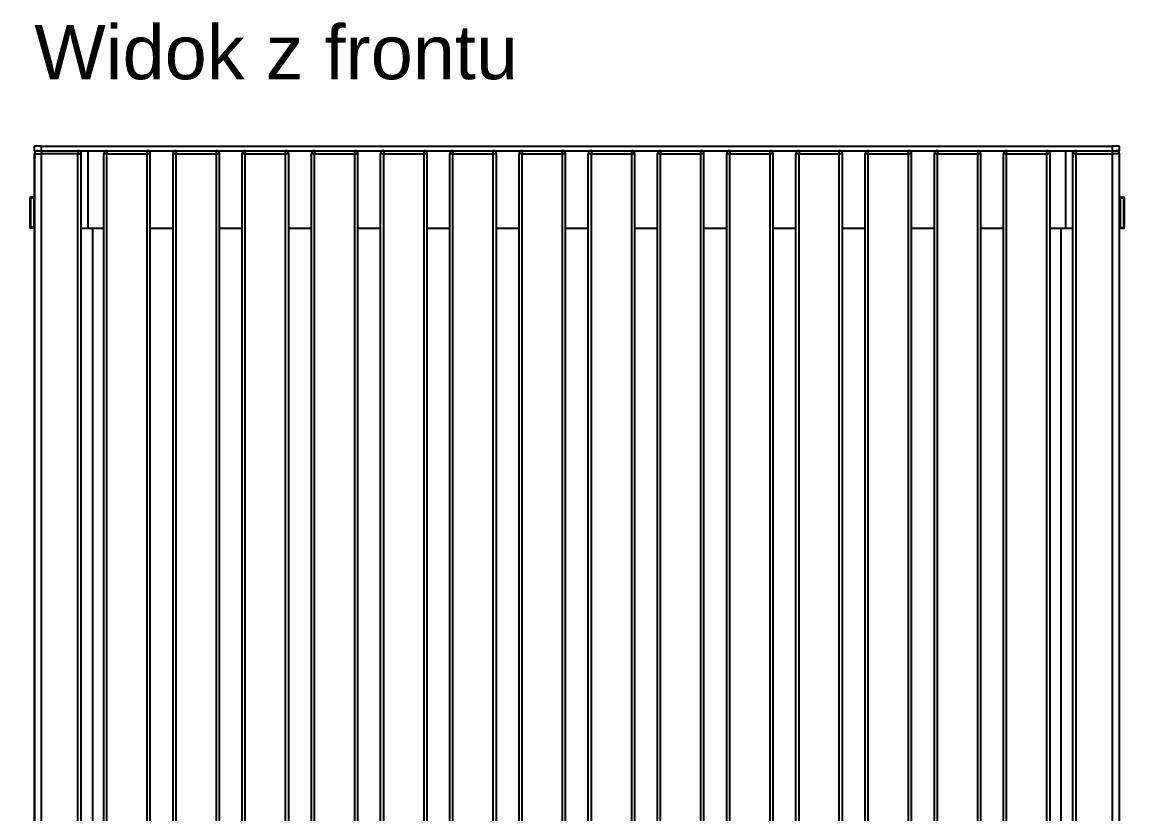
# Model space of a CAD drawing. Header units: millimetres. Extents: x 10366 to 13995, y 24552 to 29685.
# Drawn here: x 12180 to 12896, y 27990 to 28501 of the extents above; entities that cross this region are included whole.
import ezdxf

# ---------------------------------------------------------------- set-up
doc = ezdxf.new("R2010")
doc.units = ezdxf.units.MM
doc.header["$LTSCALE"] = 3
doc.layers.add('Default', color=7, linetype='Continuous')
doc.styles.get("Standard").update_dxf_attribs({"font": 'arial.ttf'})
doc.dimstyles.new('MATEUSZ', dxfattribs={"dimtxt": 35, "dimasz": 16, "dimexe": 0.18, "dimexo": 0.0625, "dimgap": 0.09, "dimtad": 0, "dimdec": 0, "dimdsep": 46, "dimtxsty": 'Standard', "dimblk": 'DOT', "dimcen": 0.09, "dimse1": 1, "dimse2": 1, "dimadec": 0, "dimazin": 0, "dimtfac": 1, "dimtdec": 0, "dimtofl": 0, "dimtmove": 0, "dimatfit": 3, "dimfxl": 1, "dimtolj": 1, "dimtzin": 0, "dimlwd": 9, "dimlwe": 9, "dimarcsym": 0})

# ---------------------------------------------------------------- blocks, each defined once
blk = doc.blocks.new('_Dot')
at = {"color": 0, "linetype": 'ByBlock', "lineweight": -2}
blk.add_line((-0.5, 0), (-1, 0), dxfattribs=at)
at = {"color": 0, "linetype": 'ByBlock', "const_width": 0.5}
blk.add_lwpolyline([(-0.25, 0, 1), (0.25, 0, 1)], format="xyb", close=True, dxfattribs=at)
blk = doc.blocks.new('*D21')
at = {"color": 0, "lineweight": 9, "transparency": 16777216}
for p, q in [((12203.65, 27618.9), (12503.56, 27618.9)), ((12871.65, 27618.9), (12580.66, 27618.9))]:
    blk.add_line(p, q, dxfattribs=at)
at = {"layer": 'Defpoints', "color": 0, "transparency": 16777216}
for p in [(12187.65, 28420.67), (12887.65, 28420.67), (12887.65, 27618.9)]:
    blk.add_point(p, dxfattribs=at)
at = {"color": 0, "lineweight": 9, "transparency": 16777216, "xscale": 16, "yscale": 16, "zscale": 16, "rotation": 180}
blk.add_blockref('_Dot', (12187.65, 27618.9), dxfattribs=at)
at = {"color": 0, "lineweight": 9, "transparency": 16777216, "xscale": 16, "yscale": 16, "zscale": 16}
blk.add_blockref('_Dot', (12887.65, 27618.9), dxfattribs=at)
at = {"color": 0, "transparency": 16777216, "insert": (12542.11, 27618.9), "char_height": 35, "attachment_point": 5}
blk.add_mtext('\\A1;700', dxfattribs=at)

msp = doc.modelspace()

# ---------------------------------------------------------------- linework, layer by layer
at = {"layer": 'Default'}
for p, q in [((12187.65, 28417.67), (12187.65, 28420.67)), ((12192.14, 28420.67), (12883.16, 28420.67)), ((12192.14, 28417.67), (12192.14, 28420.67)), ((12883.16, 28417.67), (12883.16, 28420.67)), ((12887.65, 28417.67), (12887.65, 28420.67)), ((12187.65, 27797.67), (12187.65, 28415.67)), ((12187.73, 27800.16), (12187.73, 28413.18)), ((12192.14, 28417.67), (12883.16, 28417.67)), ((12215.65, 28415.67), (12192.14, 28415.67)), ((12192.14, 27797.67), (12192.14, 28415.67)), ((12215.65, 27797.67), (12215.65, 28415.67)), ((12217.65, 27797.67), (12217.65, 28415.67)), ((12217.73, 28415.67), (12217.73, 28417.67)), ((12222.22, 28367.67), (12222.22, 28417.67)), ((12232.31, 27797.67), (12232.31, 28415.67)), ((12234.31, 28415.67), (12260.31, 28415.67)), ((12234.31, 27797.67), (12234.31, 28415.67)), ((12260.31, 27797.67), (12260.31, 28415.67)), ((12262.31, 27797.67), (12262.31, 28415.67)), ((12276.97, 27797.67), (12276.97, 28415.67)), ((12278.97, 28415.67), (12304.97, 28415.67)), ((12278.97, 27797.67), (12278.97, 28415.67)), ((12304.97, 27797.67), (12304.97, 28415.67)), ((12306.97, 27797.67), (12306.97, 28415.67)), ((12321.63, 27797.67), (12321.63, 28415.67)), ((12323.63, 28415.67), (12349.63, 28415.67)), ((12323.63, 27797.67), (12323.63, 28415.67)), ((12349.63, 27797.67), (12349.63, 28415.67)), ((12351.63, 27797.67), (12351.63, 28415.67)), ((12366.29, 27797.67), (12366.29, 28415.67)), ((12368.29, 28415.67), (12394.29, 28415.67)), ((12368.29, 27797.67), (12368.29, 28415.67)), ((12394.29, 27797.67), (12394.29, 28415.67)), ((12396.29, 27797.67), (12396.29, 28415.67)), ((12410.95, 27797.67), (12410.95, 28415.67)), ((12412.95, 28415.67), (12438.95, 28415.67)), ((12412.95, 27797.67), (12412.95, 28415.67)), ((12438.95, 27797.67), (12438.95, 28415.67)), ((12440.95, 27797.67), (12440.95, 28415.67)), ((12455.61, 27797.67), (12455.61, 28415.67)), ((12457.61, 28415.67), (12483.61, 28415.67)), ((12457.61, 27797.67), (12457.61, 28415.67)), ((12483.61, 27797.67), (12483.61, 28415.67)), ((12485.61, 27797.67), (12485.61, 28415.67)), ((12500.27, 27797.67), (12500.27, 28415.67)), ((12502.27, 27797.67), (12502.27, 28415.67)), ((12502.27, 28415.67), (12528.27, 28415.67)), ((12528.27, 27797.67), (12528.27, 28415.67)), ((12530.27, 27797.67), (12530.27, 28415.67)), ((12544.93, 27797.67), (12544.93, 28415.67)), ((12546.93, 28415.67), (12572.93, 28415.67)), ((12546.93, 27797.67), (12546.93, 28415.67)), ((12572.93, 27797.67), (12572.93, 28415.67)), ((12574.93, 27797.67), (12574.93, 28415.67)), ((12589.59, 27797.67), (12589.59, 28415.67)), ((12591.59, 28415.67), (12617.59, 28415.67)), ((12591.59, 27797.67), (12591.59, 28415.67)), ((12617.59, 27797.67), (12617.59, 28415.67)), ((12619.59, 27797.67), (12619.59, 28415.67)), ((12634.25, 27797.67), (12634.25, 28415.67)), ((12636.25, 28415.67), (12662.25, 28415.67)), ((12636.25, 27797.67), (12636.25, 28415.67)), ((12662.25, 27797.67), (12662.25, 28415.67)), ((12664.25, 27797.67), (12664.25, 28415.67)), ((12678.91, 27797.67), (12678.91, 28415.67)), ((12680.91, 28415.67), (12706.91, 28415.67)), ((12680.91, 27797.67), (12680.91, 28415.67)), ((12706.91, 27797.67), (12706.91, 28415.67)), ((12708.91, 27797.67), (12708.91, 28415.67)), ((12723.57, 27797.67), (12723.57, 28415.67)), ((12725.57, 28415.67), (12751.57, 28415.67)), ((12725.57, 27797.67), (12725.57, 28415.67)), ((12751.57, 27797.67), (12751.57, 28415.67)), ((12753.57, 27797.67), (12753.57, 28415.67)), ((12768.23, 27797.67), (12768.23, 28415.67)), ((12770.23, 28415.67), (12796.23, 28415.67)), ((12770.23, 27797.67), (12770.23, 28415.67)), ((12796.23, 27797.67), (12796.23, 28415.67)), ((12798.23, 27797.67), (12798.23, 28415.67)), ((12812.89, 27797.67), (12812.89, 28415.67)), ((12814.89, 28415.67), (12840.89, 28415.67)), ((12814.89, 27797.67), (12814.89, 28415.67)), ((12840.89, 27797.67), (12840.89, 28415.67)), ((12842.89, 27797.67), (12842.89, 28415.67)), ((12853.08, 28367.67), (12853.08, 28417.67)), ((12857.57, 28367.67), (12857.57, 28417.67)), ((12857.65, 27797.67), (12857.65, 28415.67)), ((12859.65, 27797.67), (12859.65, 28415.67)), ((12859.65, 28415.67), (12883.16, 28415.67)), ((12883.16, 27797.67), (12883.16, 28415.67)), ((12887.65, 27797.67), (12887.65, 28415.67)), ((12184.73, 28368.07), (12184.73, 28387.27)), ((12184.83, 28382.68), (12184.83, 28382.23)), ((12184.83, 28379.09), (12184.83, 28382.68)), ((12187.33, 28387.67), (12185.13, 28387.67)), ((12185.13, 28368.07), (12185.13, 28387.27)), ((12187.33, 28387.27), (12185.13, 28387.27)), ((12187.33, 28368.07), (12187.33, 28387.27)), ((12888.13, 28387.67), (12890.33, 28387.67)), ((12888.13, 28387.27), (12888.13, 28368.07)), ((12888.13, 28387.27), (12890.33, 28387.27)), ((12890.33, 28387.27), (12890.33, 28368.07)), ((12890.62, 28372.83), (12890.62, 28382.52)), ((12890.73, 28387.27), (12890.73, 28368.07)), ((12184.83, 28382.23), (12184.83, 28378.11)), ((12184.83, 28378.11), (12184.83, 28373.09)), ((12184.83, 28372.68), (12184.83, 28377.08)), ((12184.83, 28373.09), (12184.83, 28372.68)), ((12187.33, 28368.07), (12185.13, 28368.07)), ((12888.13, 28368.07), (12890.33, 28368.07)), ((12187.33, 28367.67), (12185.13, 28367.67)), ((12222.22, 28367.67), (12232.31, 28367.67)), ((12225.22, 27845.67), (12225.22, 28367.67)), ((12262.31, 28367.67), (12276.97, 28367.67)), ((12306.97, 28367.67), (12321.63, 28367.67)), ((12351.63, 28367.67), (12366.29, 28367.67)), ((12396.29, 28367.67), (12410.95, 28367.67)), ((12440.95, 28367.67), (12455.61, 28367.67)), ((12485.61, 28367.67), (12500.27, 28367.67)), ((12530.27, 28367.67), (12544.93, 28367.67)), ((12574.93, 28367.67), (12589.59, 28367.67)), ((12619.59, 28367.67), (12634.25, 28367.67)), ((12664.25, 28367.67), (12678.91, 28367.67)), ((12708.91, 28367.67), (12723.57, 28367.67)), ((12753.57, 28367.67), (12768.23, 28367.67)), ((12798.23, 28367.67), (12812.89, 28367.67)), ((12842.89, 28367.67), (12853.08, 28367.67)), ((12850.08, 27845.67), (12850.08, 28367.67)), ((12888.13, 28367.67), (12890.33, 28367.67))]:
    msp.add_line(p, q, dxfattribs=at)
for points in [[(12192.14, 28420.67, 0), (12187.65, 28420.67, 0)], [(12887.65, 28420.67, 0), (12887.65, 28420.67, 0), (12887.65, 28420.67, 0), (12887.65, 28420.67, 0), (12887.65, 28420.67, 0), (12887.65, 28420.67, 0), (12887.65, 28420.67, 0), (12887.65, 28420.67, 0), (12887.65, 28420.67, 0), (12887.65, 28420.67, 0), (12887.65, 28420.67, 0), (12887.65, 28420.67, 0), (12887.64, 28420.67, 0), (12887.64, 28420.67, 0), (12887.61, 28420.67, 0), (12887.51, 28420.67, 0), (12887.09, 28420.67, 0), (12883.16, 28420.67, 0)], [(12187.65, 28417.67, 0), (12187.65, 28417.67, 0), (12187.65, 28417.67, 0), (12187.65, 28417.67, 0), (12187.65, 28417.67, 0), (12187.65, 28417.67, 0), (12187.65, 28417.67, 0), (12187.65, 28417.67, 0), (12187.65, 28417.67, 0), (12187.65, 28417.67, 0), (12187.65, 28417.67, 0), (12187.65, 28417.67, 0), (12187.65, 28417.67, 0), (12187.65, 28417.67, 0), (12187.68, 28417.67, 0), (12187.78, 28417.67, 0), (12188.2, 28417.67, 0), (12192.14, 28417.67, 0)], [(12187.65, 28415.67, 0), (12187.65, 28415.67, 0), (12187.65, 28415.67, 0), (12187.65, 28415.67, 0), (12187.65, 28415.67, 0), (12187.65, 28415.67, 0), (12187.65, 28415.67, 0), (12187.65, 28415.67, 0), (12187.65, 28415.67, 0), (12187.65, 28415.67, 0), (12187.65, 28415.67, 0), (12187.65, 28415.67, 0), (12187.65, 28415.67, 0), (12187.65, 28415.67, 0), (12187.68, 28415.67, 0), (12187.78, 28415.67, 0), (12188.2, 28415.67, 0), (12192.14, 28415.67, 0)], [(12192.14, 28415.67, 0), (12192.14, 28417.67, 0)], [(12215.65, 28417.67, 0), (12215.65, 28417.67, 0), (12215.65, 28417.67, 0), (12215.65, 28417.67, 0), (12215.65, 28417.67, 0), (12215.65, 28417.67, 0), (12215.65, 28417.67, 0), (12215.65, 28417.67, 0), (12215.65, 28417.67, 0), (12215.65, 28417.67, 0), (12215.65, 28417.67, 0), (12215.65, 28417.67, 0), (12215.65, 28417.67, 0), (12215.65, 28417.66, 0), (12215.65, 28417.65, 0), (12215.65, 28417.61, 0), (12215.65, 28417.42, 0), (12215.65, 28415.67, 0)], [(12215.65, 28415.67, 0), (12217.65, 28415.67, 0)], [(12234.31, 28415.67, 0), (12232.31, 28415.67, 0)], [(12234.31, 28417.67, 0), (12234.31, 28417.67, 0), (12234.31, 28417.67, 0), (12234.31, 28417.67, 0), (12234.31, 28417.67, 0), (12234.31, 28417.67, 0), (12234.31, 28417.67, 0), (12234.31, 28417.67, 0), (12234.31, 28417.67, 0), (12234.31, 28417.67, 0), (12234.31, 28417.67, 0), (12234.31, 28417.67, 0), (12234.31, 28417.67, 0), (12234.31, 28417.66, 0), (12234.31, 28417.65, 0), (12234.31, 28417.61, 0), (12234.31, 28417.42, 0), (12234.31, 28415.67, 0)], [(12260.31, 28415.67, 0), (12260.31, 28417.67, 0)], [(12262.31, 28415.67, 0), (12262.31, 28415.67, 0), (12262.31, 28415.67, 0), (12262.31, 28415.67, 0), (12262.31, 28415.67, 0), (12262.31, 28415.67, 0), (12262.31, 28415.67, 0), (12262.31, 28415.67, 0), (12262.31, 28415.67, 0), (12262.31, 28415.67, 0), (12262.31, 28415.67, 0), (12262.31, 28415.67, 0), (12262.3, 28415.67, 0), (12262.29, 28415.67, 0), (12262.25, 28415.67, 0), (12262.06, 28415.67, 0), (12260.31, 28415.67, 0)], [(12278.97, 28415.67, 0), (12276.97, 28415.67, 0)], [(12278.97, 28417.67, 0), (12278.97, 28417.67, 0), (12278.97, 28417.67, 0), (12278.97, 28417.67, 0), (12278.97, 28417.67, 0), (12278.97, 28417.67, 0), (12278.97, 28417.67, 0), (12278.97, 28417.67, 0), (12278.97, 28417.67, 0), (12278.97, 28417.67, 0), (12278.97, 28417.67, 0), (12278.97, 28417.67, 0), (12278.97, 28417.67, 0), (12278.97, 28417.66, 0), (12278.97, 28417.65, 0), (12278.97, 28417.61, 0), (12278.97, 28417.42, 0), (12278.97, 28415.67, 0)], [(12304.97, 28415.67, 0), (12304.97, 28417.67, 0)], [(12306.97, 28415.67, 0), (12306.97, 28415.67, 0), (12306.97, 28415.67, 0), (12306.97, 28415.67, 0), (12306.97, 28415.67, 0), (12306.97, 28415.67, 0), (12306.97, 28415.67, 0), (12306.97, 28415.67, 0), (12306.97, 28415.67, 0), (12306.97, 28415.67, 0), (12306.97, 28415.67, 0), (12306.97, 28415.67, 0), (12306.96, 28415.67, 0), (12306.95, 28415.67, 0), (12306.91, 28415.67, 0), (12306.72, 28415.67, 0), (12304.97, 28415.67, 0)], [(12323.63, 28415.67, 0), (12321.63, 28415.67, 0)], [(12323.63, 28417.67, 0), (12323.63, 28417.67, 0), (12323.63, 28417.67, 0), (12323.63, 28417.67, 0), (12323.63, 28417.67, 0), (12323.63, 28417.67, 0), (12323.63, 28417.67, 0), (12323.63, 28417.67, 0), (12323.63, 28417.67, 0), (12323.63, 28417.67, 0), (12323.63, 28417.67, 0), (12323.63, 28417.67, 0), (12323.63, 28417.67, 0), (12323.63, 28417.66, 0), (12323.63, 28417.65, 0), (12323.63, 28417.61, 0), (12323.63, 28417.42, 0), (12323.63, 28415.67, 0)], [(12349.63, 28415.67, 0), (12349.63, 28417.67, 0)], [(12351.63, 28415.67, 0), (12351.63, 28415.67, 0), (12351.63, 28415.67, 0), (12351.63, 28415.67, 0), (12351.63, 28415.67, 0), (12351.63, 28415.67, 0), (12351.63, 28415.67, 0), (12351.63, 28415.67, 0), (12351.63, 28415.67, 0), (12351.63, 28415.67, 0), (12351.63, 28415.67, 0), (12351.63, 28415.67, 0), (12351.62, 28415.67, 0), (12351.61, 28415.67, 0), (12351.57, 28415.67, 0), (12351.38, 28415.67, 0), (12349.63, 28415.67, 0)], [(12368.29, 28415.67, 0), (12366.29, 28415.67, 0)], [(12368.29, 28417.67, 0), (12368.29, 28417.67, 0), (12368.29, 28417.67, 0), (12368.29, 28417.67, 0), (12368.29, 28417.67, 0), (12368.29, 28417.67, 0), (12368.29, 28417.67, 0), (12368.29, 28417.67, 0), (12368.29, 28417.67, 0), (12368.29, 28417.67, 0), (12368.29, 28417.67, 0), (12368.29, 28417.67, 0), (12368.29, 28417.67, 0), (12368.29, 28417.66, 0), (12368.29, 28417.65, 0), (12368.29, 28417.61, 0), (12368.29, 28417.42, 0), (12368.29, 28415.67, 0)], [(12394.29, 28415.67, 0), (12394.29, 28417.67, 0)], [(12396.29, 28415.67, 0), (12396.29, 28415.67, 0), (12396.29, 28415.67, 0), (12396.29, 28415.67, 0), (12396.29, 28415.67, 0), (12396.29, 28415.67, 0), (12396.29, 28415.67, 0), (12396.29, 28415.67, 0), (12396.29, 28415.67, 0), (12396.29, 28415.67, 0), (12396.29, 28415.67, 0), (12396.29, 28415.67, 0), (12396.28, 28415.67, 0), (12396.27, 28415.67, 0), (12396.23, 28415.67, 0), (12396.04, 28415.67, 0), (12394.29, 28415.67, 0)], [(12412.95, 28415.67, 0), (12410.95, 28415.67, 0)], [(12412.95, 28417.67, 0), (12412.95, 28417.67, 0), (12412.95, 28417.67, 0), (12412.95, 28417.67, 0), (12412.95, 28417.67, 0), (12412.95, 28417.67, 0), (12412.95, 28417.67, 0), (12412.95, 28417.67, 0), (12412.95, 28417.67, 0), (12412.95, 28417.67, 0), (12412.95, 28417.67, 0), (12412.95, 28417.67, 0), (12412.95, 28417.67, 0), (12412.95, 28417.66, 0), (12412.95, 28417.65, 0), (12412.95, 28417.61, 0), (12412.95, 28417.42, 0), (12412.95, 28415.67, 0)], [(12438.95, 28415.67, 0), (12438.95, 28417.67, 0)], [(12440.95, 28415.67, 0), (12440.95, 28415.67, 0), (12440.95, 28415.67, 0), (12440.95, 28415.67, 0), (12440.95, 28415.67, 0), (12440.95, 28415.67, 0), (12440.95, 28415.67, 0), (12440.95, 28415.67, 0), (12440.95, 28415.67, 0), (12440.95, 28415.67, 0), (12440.95, 28415.67, 0), (12440.95, 28415.67, 0), (12440.94, 28415.67, 0), (12440.93, 28415.67, 0), (12440.89, 28415.67, 0), (12440.7, 28415.67, 0), (12438.95, 28415.67, 0)], [(12457.61, 28415.67, 0), (12455.61, 28415.67, 0)], [(12457.61, 28417.67, 0), (12457.61, 28417.67, 0), (12457.61, 28417.67, 0), (12457.61, 28417.67, 0), (12457.61, 28417.67, 0), (12457.61, 28417.67, 0), (12457.61, 28417.67, 0), (12457.61, 28417.67, 0), (12457.61, 28417.67, 0), (12457.61, 28417.67, 0), (12457.61, 28417.67, 0), (12457.61, 28417.67, 0), (12457.61, 28417.67, 0), (12457.61, 28417.66, 0), (12457.61, 28417.65, 0), (12457.61, 28417.61, 0), (12457.61, 28417.42, 0), (12457.61, 28415.67, 0)], [(12483.61, 28415.67, 0), (12483.61, 28417.67, 0)], [(12485.61, 28415.67, 0), (12485.61, 28415.67, 0), (12485.61, 28415.67, 0), (12485.61, 28415.67, 0), (12485.61, 28415.67, 0), (12485.61, 28415.67, 0), (12485.61, 28415.67, 0), (12485.61, 28415.67, 0), (12485.61, 28415.67, 0), (12485.61, 28415.67, 0), (12485.61, 28415.67, 0), (12485.61, 28415.67, 0), (12485.61, 28415.67, 0), (12485.6, 28415.67, 0), (12485.59, 28415.67, 0), (12485.55, 28415.67, 0), (12485.36, 28415.67, 0), (12483.61, 28415.67, 0)], [(12502.27, 28415.67, 0), (12500.27, 28415.67, 0)], [(12502.27, 28417.67, 0), (12502.27, 28417.67, 0), (12502.27, 28417.67, 0), (12502.27, 28417.67, 0), (12502.27, 28417.67, 0), (12502.27, 28417.67, 0), (12502.27, 28417.67, 0), (12502.27, 28417.67, 0), (12502.27, 28417.67, 0), (12502.27, 28417.67, 0), (12502.27, 28417.67, 0), (12502.27, 28417.67, 0), (12502.27, 28417.67, 0), (12502.27, 28417.66, 0), (12502.27, 28417.65, 0), (12502.27, 28417.61, 0), (12502.27, 28417.42, 0), (12502.27, 28415.67, 0)], [(12528.27, 28415.67, 0), (12528.27, 28417.67, 0)], [(12530.27, 28415.67, 0), (12530.27, 28415.67, 0), (12530.27, 28415.67, 0), (12530.27, 28415.67, 0), (12530.27, 28415.67, 0), (12530.27, 28415.67, 0), (12530.27, 28415.67, 0), (12530.27, 28415.67, 0), (12530.27, 28415.67, 0), (12530.27, 28415.67, 0), (12530.27, 28415.67, 0), (12530.27, 28415.67, 0), (12530.27, 28415.67, 0), (12530.26, 28415.67, 0), (12530.25, 28415.67, 0), (12530.21, 28415.67, 0), (12530.02, 28415.67, 0), (12528.27, 28415.67, 0)], [(12546.93, 28415.67, 0), (12544.93, 28415.67, 0)], [(12546.93, 28417.67, 0), (12546.93, 28417.67, 0), (12546.93, 28417.67, 0), (12546.93, 28417.67, 0), (12546.93, 28417.67, 0), (12546.93, 28417.67, 0), (12546.93, 28417.67, 0), (12546.93, 28417.67, 0), (12546.93, 28417.67, 0), (12546.93, 28417.67, 0), (12546.93, 28417.67, 0), (12546.93, 28417.67, 0), (12546.93, 28417.67, 0), (12546.93, 28417.66, 0), (12546.93, 28417.65, 0), (12546.93, 28417.61, 0), (12546.93, 28417.42, 0), (12546.93, 28415.67, 0)], [(12572.93, 28415.67, 0), (12572.93, 28417.67, 0)], [(12574.93, 28415.67, 0), (12574.93, 28415.67, 0), (12574.93, 28415.67, 0), (12574.93, 28415.67, 0), (12574.93, 28415.67, 0), (12574.93, 28415.67, 0), (12574.93, 28415.67, 0), (12574.93, 28415.67, 0), (12574.93, 28415.67, 0), (12574.93, 28415.67, 0), (12574.93, 28415.67, 0), (12574.93, 28415.67, 0), (12574.93, 28415.67, 0), (12574.92, 28415.67, 0), (12574.91, 28415.67, 0), (12574.87, 28415.67, 0), (12574.68, 28415.67, 0), (12572.93, 28415.67, 0)], [(12591.59, 28415.67, 0), (12589.59, 28415.67, 0)], [(12591.59, 28417.67, 0), (12591.59, 28417.67, 0), (12591.59, 28417.67, 0), (12591.59, 28417.67, 0), (12591.59, 28417.67, 0), (12591.59, 28417.67, 0), (12591.59, 28417.67, 0), (12591.59, 28417.67, 0), (12591.59, 28417.67, 0), (12591.59, 28417.67, 0), (12591.59, 28417.67, 0), (12591.59, 28417.67, 0), (12591.59, 28417.67, 0), (12591.59, 28417.66, 0), (12591.59, 28417.65, 0), (12591.59, 28417.61, 0), (12591.59, 28417.42, 0), (12591.59, 28415.67, 0)], [(12617.59, 28415.67, 0), (12617.59, 28417.67, 0)], [(12619.59, 28415.67, 0), (12619.59, 28415.67, 0), (12619.59, 28415.67, 0), (12619.59, 28415.67, 0), (12619.59, 28415.67, 0), (12619.59, 28415.67, 0), (12619.59, 28415.67, 0), (12619.59, 28415.67, 0), (12619.59, 28415.67, 0), (12619.59, 28415.67, 0), (12619.59, 28415.67, 0), (12619.59, 28415.67, 0), (12619.59, 28415.67, 0), (12619.58, 28415.67, 0), (12619.57, 28415.67, 0), (12619.53, 28415.67, 0), (12619.34, 28415.67, 0), (12617.59, 28415.67, 0)], [(12636.25, 28415.67, 0), (12634.25, 28415.67, 0)], [(12636.25, 28417.67, 0), (12636.25, 28417.67, 0), (12636.25, 28417.67, 0), (12636.25, 28417.67, 0), (12636.25, 28417.67, 0), (12636.25, 28417.67, 0), (12636.25, 28417.67, 0), (12636.25, 28417.67, 0), (12636.25, 28417.67, 0), (12636.25, 28417.67, 0), (12636.25, 28417.67, 0), (12636.25, 28417.67, 0), (12636.25, 28417.67, 0), (12636.25, 28417.66, 0), (12636.25, 28417.65, 0), (12636.25, 28417.61, 0), (12636.25, 28417.42, 0), (12636.25, 28415.67, 0)], [(12662.25, 28415.67, 0), (12662.25, 28417.67, 0)], [(12664.25, 28415.67, 0), (12664.25, 28415.67, 0), (12664.25, 28415.67, 0), (12664.25, 28415.67, 0), (12664.25, 28415.67, 0), (12664.25, 28415.67, 0), (12664.25, 28415.67, 0), (12664.25, 28415.67, 0), (12664.25, 28415.67, 0), (12664.25, 28415.67, 0), (12664.25, 28415.67, 0), (12664.25, 28415.67, 0), (12664.25, 28415.67, 0), (12664.24, 28415.67, 0), (12664.23, 28415.67, 0), (12664.19, 28415.67, 0), (12664, 28415.67, 0), (12662.25, 28415.67, 0)], [(12680.91, 28415.67, 0), (12678.91, 28415.67, 0)], [(12680.91, 28417.67, 0), (12680.91, 28417.67, 0), (12680.91, 28417.67, 0), (12680.91, 28417.67, 0), (12680.91, 28417.67, 0), (12680.91, 28417.67, 0), (12680.91, 28417.67, 0), (12680.91, 28417.67, 0), (12680.91, 28417.67, 0), (12680.91, 28417.67, 0), (12680.91, 28417.67, 0), (12680.91, 28417.67, 0), (12680.91, 28417.67, 0), (12680.91, 28417.66, 0), (12680.91, 28417.65, 0), (12680.91, 28417.61, 0), (12680.91, 28417.42, 0), (12680.91, 28415.67, 0)], [(12706.91, 28415.67, 0), (12706.91, 28417.67, 0)], [(12708.91, 28415.67, 0), (12708.91, 28415.67, 0), (12708.91, 28415.67, 0), (12708.91, 28415.67, 0), (12708.91, 28415.67, 0), (12708.91, 28415.67, 0), (12708.91, 28415.67, 0), (12708.91, 28415.67, 0), (12708.91, 28415.67, 0), (12708.91, 28415.67, 0), (12708.91, 28415.67, 0), (12708.91, 28415.67, 0), (12708.91, 28415.67, 0), (12708.9, 28415.67, 0), (12708.89, 28415.67, 0), (12708.85, 28415.67, 0), (12708.66, 28415.67, 0), (12706.91, 28415.67, 0)], [(12725.57, 28415.67, 0), (12723.57, 28415.67, 0)], [(12725.57, 28417.67, 0), (12725.57, 28417.67, 0), (12725.57, 28417.67, 0), (12725.57, 28417.67, 0), (12725.57, 28417.67, 0), (12725.57, 28417.67, 0), (12725.57, 28417.67, 0), (12725.57, 28417.67, 0), (12725.57, 28417.67, 0), (12725.57, 28417.67, 0), (12725.57, 28417.67, 0), (12725.57, 28417.67, 0), (12725.57, 28417.67, 0), (12725.57, 28417.66, 0), (12725.57, 28417.65, 0), (12725.57, 28417.61, 0), (12725.57, 28417.42, 0), (12725.57, 28415.67, 0)], [(12751.57, 28415.67, 0), (12751.57, 28417.67, 0)], [(12753.57, 28415.67, 0), (12753.57, 28415.67, 0), (12753.57, 28415.67, 0), (12753.57, 28415.67, 0), (12753.57, 28415.67, 0), (12753.57, 28415.67, 0), (12753.57, 28415.67, 0), (12753.57, 28415.67, 0), (12753.57, 28415.67, 0), (12753.57, 28415.67, 0), (12753.57, 28415.67, 0), (12753.57, 28415.67, 0), (12753.57, 28415.67, 0), (12753.56, 28415.67, 0), (12753.55, 28415.67, 0), (12753.51, 28415.67, 0), (12753.32, 28415.67, 0), (12751.57, 28415.67, 0)], [(12770.23, 28415.67, 0), (12768.23, 28415.67, 0)], [(12770.23, 28417.67, 0), (12770.23, 28417.67, 0), (12770.23, 28417.67, 0), (12770.23, 28417.67, 0), (12770.23, 28417.67, 0), (12770.23, 28417.67, 0), (12770.23, 28417.67, 0), (12770.23, 28417.67, 0), (12770.23, 28417.67, 0), (12770.23, 28417.67, 0), (12770.23, 28417.67, 0), (12770.23, 28417.67, 0), (12770.23, 28417.67, 0), (12770.23, 28417.66, 0), (12770.23, 28417.65, 0), (12770.23, 28417.61, 0), (12770.23, 28417.42, 0), (12770.23, 28415.67, 0)], [(12796.23, 28415.67, 0), (12796.23, 28417.67, 0)], [(12798.23, 28415.67, 0), (12798.23, 28415.67, 0), (12798.23, 28415.67, 0), (12798.23, 28415.67, 0), (12798.23, 28415.67, 0), (12798.23, 28415.67, 0), (12798.23, 28415.67, 0), (12798.23, 28415.67, 0), (12798.23, 28415.67, 0), (12798.23, 28415.67, 0), (12798.23, 28415.67, 0), (12798.23, 28415.67, 0), (12798.23, 28415.67, 0), (12798.22, 28415.67, 0), (12798.21, 28415.67, 0), (12798.17, 28415.67, 0), (12797.98, 28415.67, 0), (12796.23, 28415.67, 0)], [(12814.89, 28415.67, 0), (12812.89, 28415.67, 0)], [(12814.89, 28417.67, 0), (12814.89, 28417.67, 0), (12814.89, 28417.67, 0), (12814.89, 28417.67, 0), (12814.89, 28417.67, 0), (12814.89, 28417.67, 0), (12814.89, 28417.67, 0), (12814.89, 28417.67, 0), (12814.89, 28417.67, 0), (12814.89, 28417.67, 0), (12814.89, 28417.67, 0), (12814.89, 28417.67, 0), (12814.89, 28417.67, 0), (12814.89, 28417.66, 0), (12814.89, 28417.65, 0), (12814.89, 28417.61, 0), (12814.89, 28417.42, 0), (12814.89, 28415.67, 0)], [(12840.89, 28415.67, 0), (12840.89, 28417.67, 0)], [(12842.89, 28415.67, 0), (12842.89, 28415.67, 0), (12842.89, 28415.67, 0), (12842.89, 28415.67, 0), (12842.89, 28415.67, 0), (12842.89, 28415.67, 0), (12842.89, 28415.67, 0), (12842.89, 28415.67, 0), (12842.89, 28415.67, 0), (12842.89, 28415.67, 0), (12842.89, 28415.67, 0), (12842.89, 28415.67, 0), (12842.89, 28415.67, 0), (12842.88, 28415.67, 0), (12842.87, 28415.67, 0), (12842.83, 28415.67, 0), (12842.64, 28415.67, 0), (12840.89, 28415.67, 0)], [(12859.65, 28415.67, 0), (12857.65, 28415.67, 0)], [(12859.65, 28417.67, 0), (12859.65, 28417.67, 0), (12859.65, 28417.67, 0), (12859.65, 28417.67, 0), (12859.65, 28417.67, 0), (12859.65, 28417.67, 0), (12859.65, 28417.67, 0), (12859.65, 28417.67, 0), (12859.65, 28417.67, 0), (12859.65, 28417.67, 0), (12859.65, 28417.67, 0), (12859.65, 28417.67, 0), (12859.65, 28417.67, 0), (12859.65, 28417.66, 0), (12859.65, 28417.65, 0), (12859.65, 28417.61, 0), (12859.65, 28417.42, 0), (12859.65, 28415.67, 0)], [(12883.16, 28417.67, 0), (12887.65, 28417.67, 0)], [(12883.16, 28415.67, 0), (12883.16, 28417.67, 0)], [(12887.65, 28415.67, 0), (12887.65, 28415.67, 0), (12887.65, 28415.67, 0), (12887.65, 28415.67, 0), (12887.65, 28415.67, 0), (12887.65, 28415.67, 0), (12887.65, 28415.67, 0), (12887.65, 28415.67, 0), (12887.65, 28415.67, 0), (12887.65, 28415.67, 0), (12887.65, 28415.67, 0), (12887.65, 28415.67, 0), (12887.64, 28415.67, 0), (12887.64, 28415.67, 0), (12887.61, 28415.67, 0), (12887.51, 28415.67, 0), (12887.09, 28415.67, 0), (12883.16, 28415.67, 0)], [(12185.13, 28387.27, 0), (12184.73, 28387.27, 0)], [(12185.13, 28387.67, 0), (12185.13, 28387.67, 0), (12185.13, 28387.67, 0), (12185.13, 28387.67, 0), (12185.13, 28387.67, 0), (12185.13, 28387.67, 0), (12185.13, 28387.67, 0), (12185.13, 28387.67, 0), (12185.13, 28387.67, 0), (12185.13, 28387.67, 0), (12185.13, 28387.67, 0), (12185.13, 28387.67, 0), (12185.13, 28387.67, 0), (12185.13, 28387.67, 0), (12185.13, 28387.66, 0), (12185.13, 28387.62, 0), (12185.13, 28387.27, 0)], [(12187.33, 28387.27, 0), (12187.33, 28387.67, 0)], [(12187.73, 28387.27, 0), (12187.73, 28387.27, 0), (12187.73, 28387.27, 0), (12187.73, 28387.27, 0), (12187.73, 28387.27, 0), (12187.73, 28387.27, 0), (12187.73, 28387.27, 0), (12187.73, 28387.27, 0), (12187.73, 28387.27, 0), (12187.73, 28387.27, 0), (12187.73, 28387.27, 0), (12187.73, 28387.27, 0), (12187.73, 28387.27, 0), (12187.72, 28387.27, 0), (12187.71, 28387.27, 0), (12187.68, 28387.27, 0), (12187.33, 28387.27, 0)], [(12888.13, 28387.27, 0), (12887.73, 28387.27, 0)], [(12888.13, 28387.67, 0), (12888.13, 28387.67, 0), (12888.13, 28387.67, 0), (12888.13, 28387.67, 0), (12888.13, 28387.67, 0), (12888.13, 28387.67, 0), (12888.13, 28387.67, 0), (12888.13, 28387.67, 0), (12888.13, 28387.67, 0), (12888.13, 28387.67, 0), (12888.13, 28387.67, 0), (12888.13, 28387.67, 0), (12888.13, 28387.67, 0), (12888.13, 28387.67, 0), (12888.13, 28387.66, 0), (12888.13, 28387.62, 0), (12888.13, 28387.27, 0)], [(12890.33, 28387.27, 0), (12890.33, 28387.67, 0)], [(12890.73, 28387.27, 0), (12890.73, 28387.27, 0), (12890.73, 28387.27, 0), (12890.73, 28387.27, 0), (12890.73, 28387.27, 0), (12890.73, 28387.27, 0), (12890.73, 28387.27, 0), (12890.73, 28387.27, 0), (12890.73, 28387.27, 0), (12890.73, 28387.27, 0), (12890.73, 28387.27, 0), (12890.73, 28387.27, 0), (12890.73, 28387.27, 0), (12890.72, 28387.27, 0), (12890.71, 28387.27, 0), (12890.68, 28387.27, 0), (12890.33, 28387.27, 0)], [(12184.73, 28368.07, 0), (12184.73, 28368.07, 0), (12184.73, 28368.07, 0), (12184.73, 28368.07, 0), (12184.73, 28368.07, 0), (12184.73, 28368.07, 0), (12184.73, 28368.07, 0), (12184.73, 28368.07, 0), (12184.73, 28368.07, 0), (12184.73, 28368.07, 0), (12184.73, 28368.07, 0), (12184.73, 28368.07, 0), (12184.73, 28368.07, 0), (12184.73, 28368.07, 0), (12184.73, 28368.07, 0), (12184.74, 28368.07, 0), (12184.78, 28368.07, 0), (12185.13, 28368.07, 0)], [(12185.13, 28368.07, 0), (12185.13, 28367.67, 0)], [(12187.33, 28367.67, 0), (12187.33, 28367.67, 0), (12187.33, 28367.67, 0), (12187.33, 28367.67, 0), (12187.33, 28367.67, 0), (12187.33, 28367.67, 0), (12187.33, 28367.67, 0), (12187.33, 28367.67, 0), (12187.33, 28367.67, 0), (12187.33, 28367.67, 0), (12187.33, 28367.67, 0), (12187.33, 28367.67, 0), (12187.33, 28367.67, 0), (12187.33, 28367.67, 0), (12187.33, 28367.68, 0), (12187.33, 28367.72, 0), (12187.33, 28368.07, 0)], [(12187.33, 28368.07, 0), (12187.73, 28368.07, 0)], [(12887.73, 28368.07, 0), (12887.73, 28368.07, 0), (12887.73, 28368.07, 0), (12887.73, 28368.07, 0), (12887.73, 28368.07, 0), (12887.73, 28368.07, 0), (12887.73, 28368.07, 0), (12887.73, 28368.07, 0), (12887.73, 28368.07, 0), (12887.73, 28368.07, 0), (12887.73, 28368.07, 0), (12887.73, 28368.07, 0), (12887.73, 28368.07, 0), (12887.73, 28368.07, 0), (12887.74, 28368.07, 0), (12887.78, 28368.07, 0), (12888.13, 28368.07, 0)], [(12888.13, 28368.07, 0), (12888.13, 28367.67, 0)], [(12890.33, 28367.67, 0), (12890.33, 28367.67, 0), (12890.33, 28367.67, 0), (12890.33, 28367.67, 0), (12890.33, 28367.67, 0), (12890.33, 28367.67, 0), (12890.33, 28367.67, 0), (12890.33, 28367.67, 0), (12890.33, 28367.67, 0), (12890.33, 28367.67, 0), (12890.33, 28367.67, 0), (12890.33, 28367.67, 0), (12890.33, 28367.67, 0), (12890.33, 28367.67, 0), (12890.33, 28367.68, 0), (12890.33, 28367.72, 0), (12890.33, 28368.07, 0)], [(12890.33, 28368.07, 0), (12890.73, 28368.07, 0)], [(12217.73, 28367.67, 0), (12217.73, 28367.67, 0), (12217.73, 28367.67, 0), (12217.73, 28367.67, 0), (12217.73, 28367.67, 0), (12217.73, 28367.67, 0), (12217.73, 28367.67, 0), (12217.73, 28367.67, 0), (12217.73, 28367.67, 0), (12217.73, 28367.67, 0), (12217.73, 28367.67, 0), (12217.73, 28367.67, 0), (12217.73, 28367.67, 0), (12217.73, 28367.67, 0), (12217.76, 28367.67, 0), (12217.86, 28367.67, 0), (12218.28, 28367.67, 0), (12222.22, 28367.67, 0)], [(12853.08, 28367.67, 0), (12857.57, 28367.67, 0)]]:
    msp.add_polyline3d(points, dxfattribs=at)
for centre, radius, start, end in [((12189.65, 28415.67), 2, 90, 180), ((12192.22, 28413.18), 4.49, 162.37943, 180), ((12215.65, 28415.67), 2, 0, 90), ((12234.31, 28415.67), 2, 90, 180), ((12260.31, 28415.67), 2, 0, 90), ((12278.97, 28415.67), 2, 90, 180), ((12304.97, 28415.67), 2, 0, 90), ((12323.63, 28415.67), 2, 90, 180), ((12349.63, 28415.67), 2, 0, 90), ((12368.29, 28415.67), 2, 90, 180), ((12394.29, 28415.67), 2, 0, 90), ((12412.95, 28415.67), 2, 90, 180), ((12438.95, 28415.67), 2, 0, 90), ((12457.61, 28415.67), 2, 90, 180), ((12483.61, 28415.67), 2, 0, 90), ((12502.27, 28415.67), 2, 90, 180), ((12528.27, 28415.67), 2, 0, 90), ((12546.93, 28415.67), 2, 90, 180), ((12572.93, 28415.67), 2, 0, 90), ((12591.59, 28415.67), 2, 90, 180), ((12617.59, 28415.67), 2, 0, 90), ((12636.25, 28415.67), 2, 90, 180), ((12662.25, 28415.67), 2, 0, 90), ((12680.91, 28415.67), 2, 90, 180), ((12706.91, 28415.67), 2, 0, 90), ((12725.57, 28415.67), 2, 90, 180), ((12751.57, 28415.67), 2, 0, 90), ((12770.23, 28415.67), 2, 90, 180), ((12796.23, 28415.67), 2, 0, 90), ((12814.89, 28415.67), 2, 90, 180), ((12840.89, 28415.67), 2, 0, 90), ((12859.65, 28415.67), 2, 90, 180), ((12862.14, 28413.18), 4.49, 160.33305, 180), ((12885.65, 28415.67), 2, 0, 90), ((12883.16, 28413.18), 4.49, 0, 14.66732), ((12185.13, 28387.27), 0.4, 90, 180), ((12187.33, 28387.27), 0.4, 0, 90), ((12888.13, 28387.27), 0.4, 90, 180), ((12890.33, 28387.27), 0.4, 0, 90), ((12185.13, 28368.07), 0.4, 180, 270), ((12187.33, 28368.07), 0.4, 270, 0), ((12888.13, 28368.07), 0.4, 180, 270), ((12890.33, 28368.07), 0.4, 270, 0)]:
    msp.add_arc(centre, radius, start, end, dxfattribs=at)

# ---------------------------------------------------------------- texts
msp.add_text('Widok z frontu', height=34.9616).set_placement((12187.47, 28463.82))

# ---------------------------------------------------------------- dimensions: what is measured, and where the dimension line sits
dim = msp.add_linear_dim(base=(12887.65, 27618.9), p1=(12187.65, 28420.67), p2=(12887.65, 28420.67), dimstyle='MATEUSZ')
dim.commit()
dim.dimension.update_dxf_attribs({"geometry": '*D21', "text_midpoint": (12542.11, 27618.9), "dimtype": 160})

doc.saveas('drawing.dxf')
